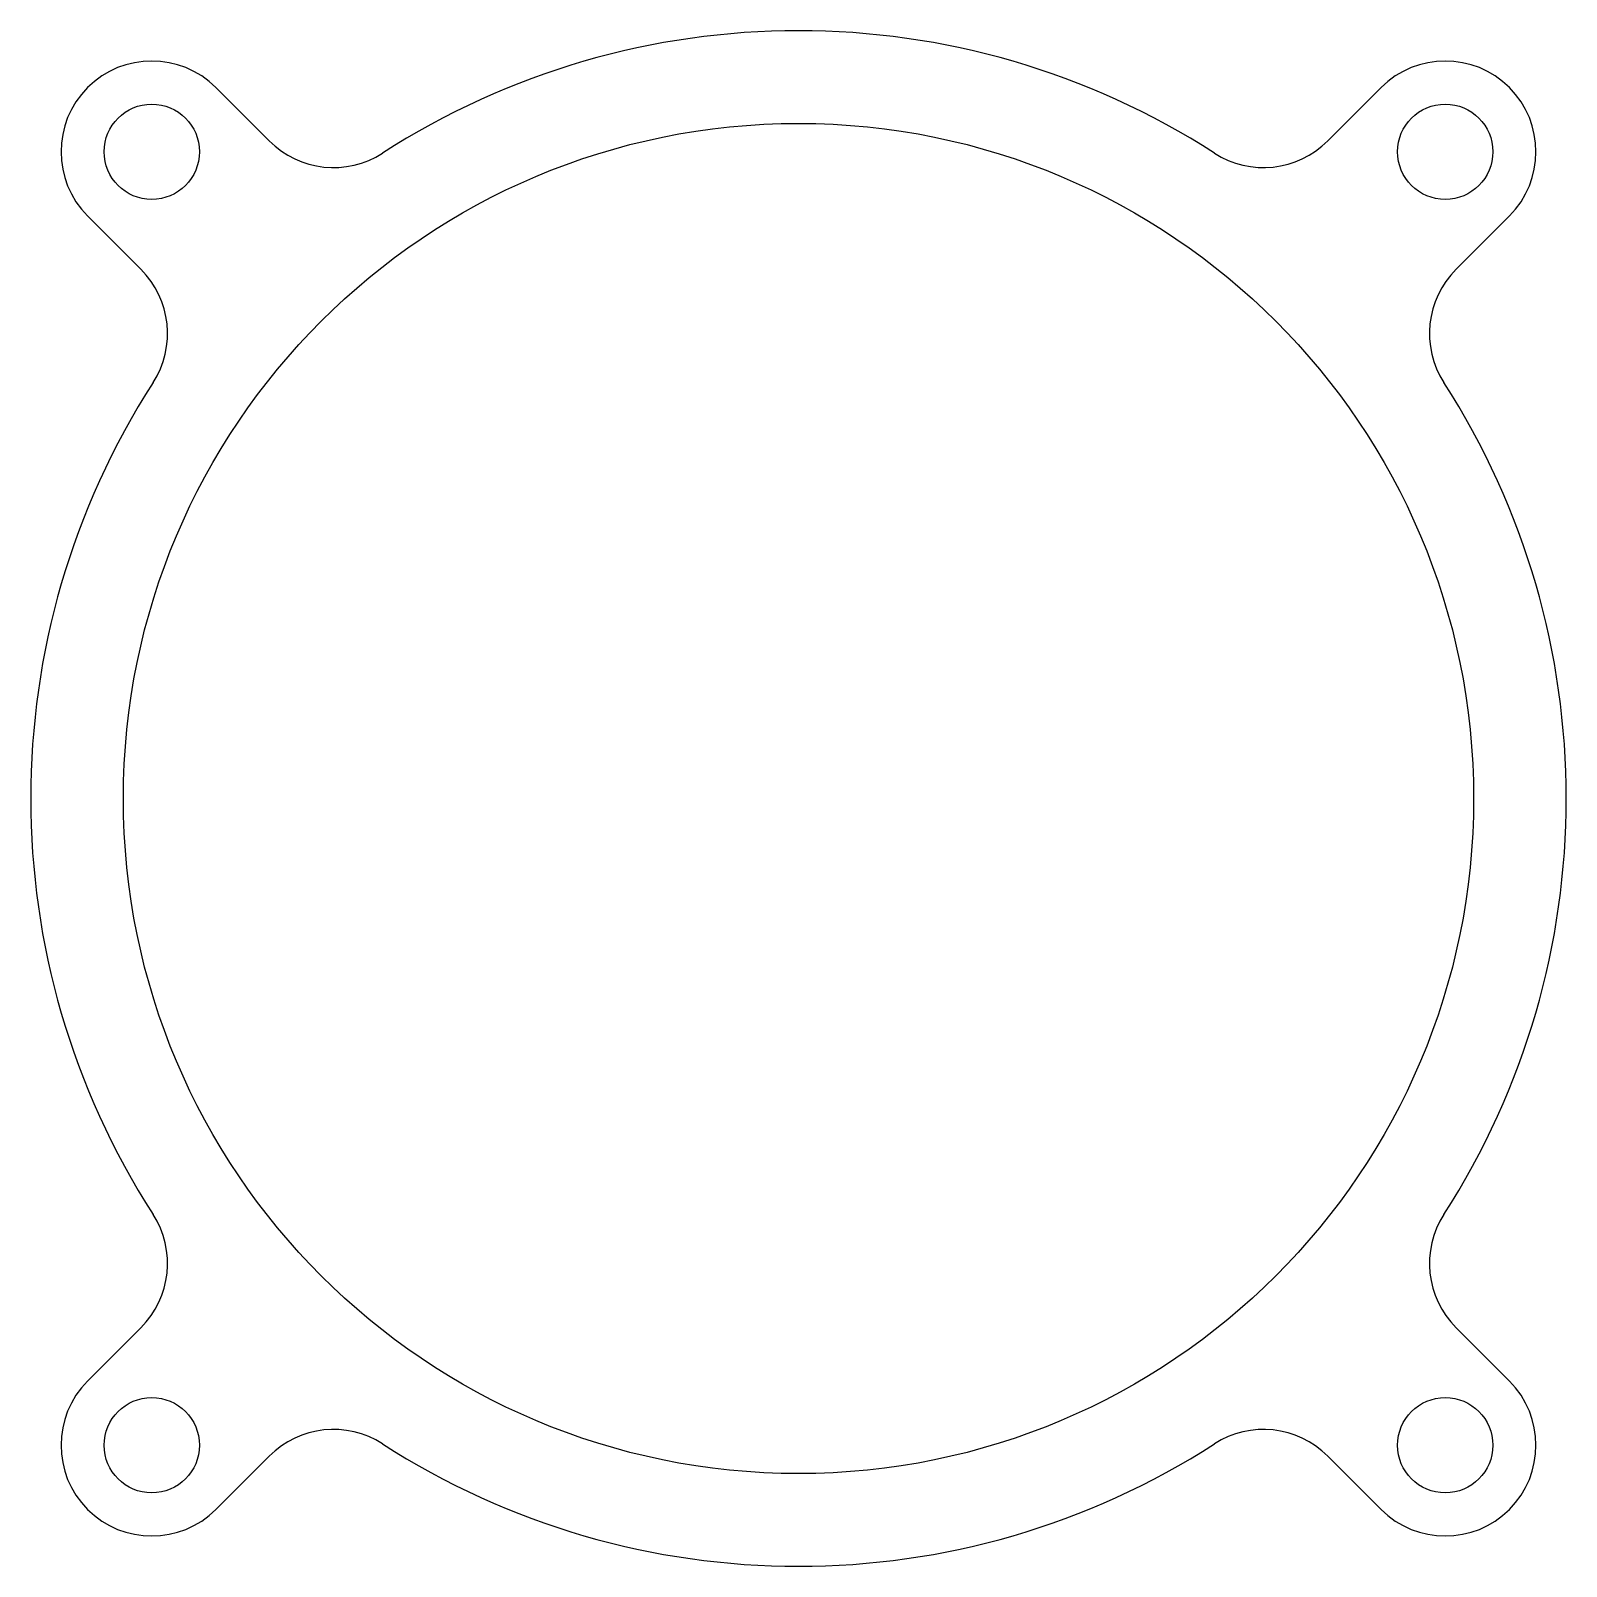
# Model space of a CAD drawing. Header units: millimetres. Extents: x -10.3 to 57.4, y -57.4 to 10.3.
import ezdxf

# ---------------------------------------------------------------- set-up
doc = ezdxf.new("R2010")
doc.units = ezdxf.units.MM

msp = doc.modelspace()

# ---------------------------------------------------------------- linework, layer by layer
at = {"color": 7, "linetype": 'Continuous', "lineweight": 25}
for p, q in [((0.23, 5.427), (-2.121, 7.778)), ((49.221, 7.778), (46.87, 5.427)), ((-7.778, 2.121), (-5.427, -0.23)), ((52.527, -0.23), (54.878, 2.121)), ((-5.427, -46.87), (-7.778, -49.221)), ((54.878, -49.221), (52.527, -46.87)), ((-2.121, -54.878), (0.23, -52.527)), ((46.87, -52.527), (49.221, -54.878))]:
    msp.add_line(p, q, dxfattribs=at)
for centre, radius in [((-4.95, 4.95), 2.1), ((52.05, 4.95), 2.1), ((23.55, -23.55), 29.75), ((-4.95, -52.05), 2.1), ((52.05, -52.05), 2.1)]:
    msp.add_circle(centre, radius, dxfattribs=at)
for centre, radius, start, end in [((23.55, -23.55), 33.835, 57.20701, 122.79299), ((-4.95, 4.95), 4, 45, 225), ((52.05, 4.95), 4, 315, 135), ((3.058, 8.255), 4, 225, 302.79299), ((44.042, 8.255), 4, 237.20701, 315), ((-8.255, -3.058), 4, 327.20701, 45), ((55.355, -3.058), 4, 135, 212.79299), ((23.55, -23.55), 33.835, 147.20701, 212.79299), ((23.55, -23.55), 33.835, 327.20701, 32.79299), ((-8.255, -44.042), 4, 315, 32.79299), ((55.355, -44.042), 4, 147.20701, 225), ((-4.95, -52.05), 4, 135, 315), ((52.05, -52.05), 4, 225, 45), ((3.058, -55.355), 4, 57.20701, 135), ((44.042, -55.355), 4, 45, 122.79299), ((23.55, -23.55), 33.835, 237.20701, 302.79299)]:
    msp.add_arc(centre, radius, start, end, dxfattribs=at)

doc.saveas('drawing.dxf')
